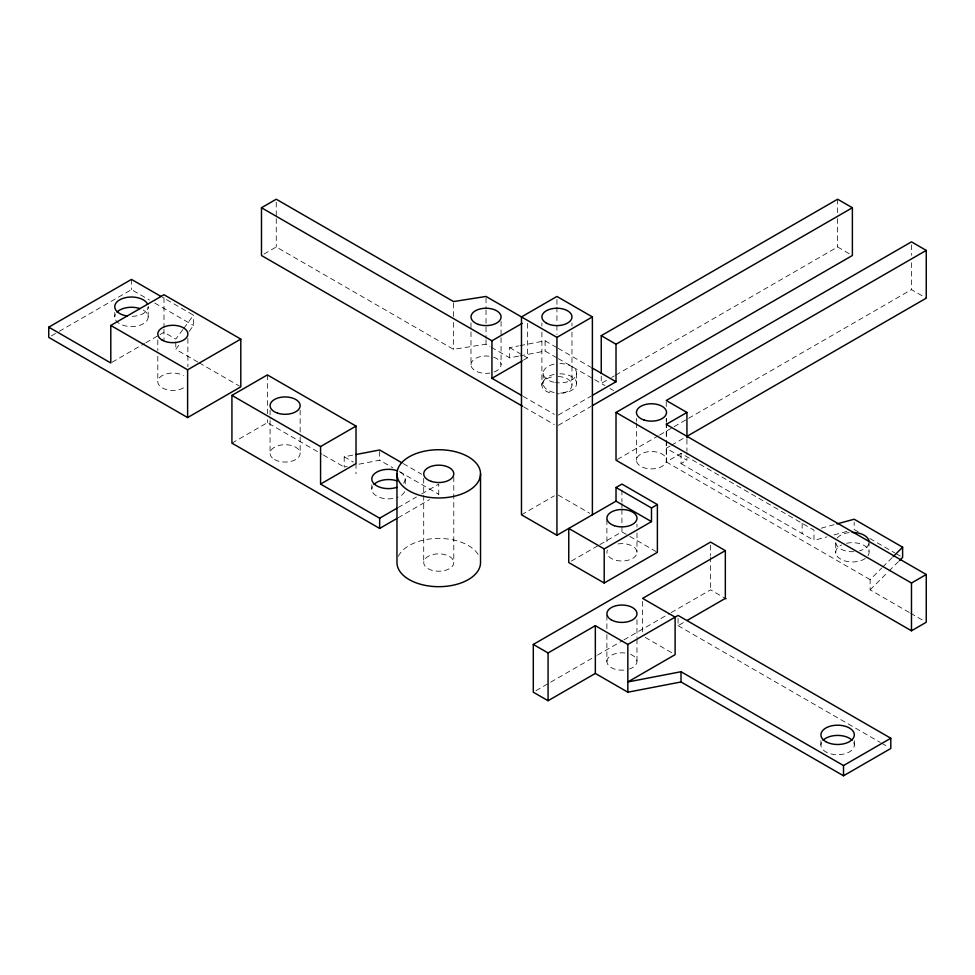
<?xml version="1.0" encoding="UTF-8"?>
<svg xmlns="http://www.w3.org/2000/svg" width="975" height="975" viewBox="0 0 975 975"><rect width="100%" height="100%" fill="white"/><g stroke="black" fill="none" stroke-linecap="round" stroke-linejoin="round"><path stroke-width="0.73" stroke-dasharray="4.88 3.66" d="M182.886 329.55L175.793 339.093L163.983 332.268L160.083 334.523M183.775 328.356L193.525 315.217L162.496 297.302M197.901 362.091L175.793 349.33L180.229 343.358M189.089 331.415L193.525 325.455L193.525 315.217M909.273 612.458L870.114 589.851L870.114 579.613L881.644 568.108M882.692 567.072L892.125 557.663M870.114 589.851L887.932 572.069M888.981 571.033L898.426 561.624M51.37 335.875L57.939 332.085M59.256 331.329L131.479 289.624L149.577 300.081M263.945 254.097L276.254 246.98L453.521 349.33L486.025 344.212L489.962 346.491M112.088 362.225L144.519 343.505M145.823 342.761L158.791 335.266M231.928 443.15L267.382 422.675L322.067 454.253M523.441 360.128L527.39 357.862L527.39 323.334M606.499 380.421L601.246 383.443L601.246 376.131M611.752 377.386L614.384 375.862M615.7 375.107L837.61 246.98L849.92 254.097M398.044 507.585L416.423 496.982M421.675 493.947L438.75 484.087L438.75 494.325L436.13 495.836M558.248 415.094L591.069 396.143M398.044 517.822L429.561 499.627M558.248 425.332L591.069 406.38M521.479 514.788L554.3 495.836M617.346 459.444L658.235 435.837M659.551 435.082L672.738 427.464M674.054 426.697L687.253 419.092M688.569 418.324L911.479 289.624L926.25 298.155M670.191 445.989L666.254 448.268L686.936 460.212L686.936 452.741M671.507 445.234L684.633 437.653M666.254 440.81L666.254 461.918L681.025 453.387L813.979 530.144L813.979 540.382L826.898 536.872M681.025 453.387L681.025 463.625L686.936 460.212M571.35 561.052L598.589 545.33M599.881 544.586L621.928 531.85L628.497 535.641M535.921 690.678L596.322 655.809M597.638 655.042L622.586 640.648M623.903 639.88L669.862 613.348M671.178 612.592L710.568 589.851L725.339 598.382M678.064 618.357L678.064 625.67L684.633 621.879M821.157 528.194L835.502 524.294M834.064 534.922L846.983 531.412M518.517 356.155L509.657 357.862L509.657 347.624L518.517 345.918M520.004 345.638L545.11 340.799L556.859 347.587M520.004 355.875L545.11 351.037L556.859 357.825M347.161 466.464L344.199 467.025L344.199 456.8L354.547 454.801M358.983 464.185L379.665 460.212L392.791 467.793M558.163 348.343L590.801 367.185M558.163 358.568L593.422 378.922M594.726 379.677L604.939 385.576M609.862 388.428L613.555 390.561M858.085 531.728L854.161 529.462L854.161 522.149M869.871 538.541L894.757 552.898M896.062 553.654L901.302 556.676M509.657 347.624L527.39 357.862M491.278 347.246L509.657 357.862M681.025 463.625L813.979 540.382M666.254 461.918L870.114 579.613M910.589 613.214L923.642 620.746M523.136 396.337L554.336 414.351M523.953 407.05L554.3 424.564M558.248 495.081L589.765 513.277M629.813 536.396L657.382 552.325M154.745 303.067L193.525 325.455M403.297 463.625L421.675 474.228M678.064 625.67L880.291 742.426M881.607 743.182L888.164 746.972M399.36 471.583L438.75 494.325M199.192 362.846L239.497 386.112M344.199 456.8L353.401 462.101M645.218 637.406L672.518 653.165M323.371 455.008L344.199 467.025M911.479 244.847L911.479 255.304M911.479 262.762L911.479 289.624M869.017 541.162L869.017 551.399M854.332 740.683L854.332 745.071M837.61 199.217L837.61 212.66M837.61 218.619L837.61 246.98M835.746 543.014L835.746 553.239M820.901 740.683L820.901 745.071M802.157 523.319L802.157 533.557M710.568 545.074L710.568 555.518M710.568 557.005L710.568 589.851M686.936 439.311L686.936 451.254M666.522 418.421L666.522 421.395M666.522 422.894L666.522 439.311M666.522 440.81L666.522 460.212A15.039 8.69 0 0 1 643.951 467.732A15.039 8.69 0 0 1 643.951 452.692A15.039 8.69 0 0 1 666.522 460.212M666.254 401.992L666.254 406.477M666.254 418.421L666.254 421.395M666.254 422.894L666.254 439.396M642.61 601.38L642.61 632.897M636.98 524.136L636.98 527.109M636.98 533.033L636.98 552.325M636.98 619.698L636.98 637.613M636.98 639.1L636.98 661.489M636.431 418.421L636.431 421.395M636.431 422.894L636.431 460.212M621.928 490.059L621.928 502.003M621.928 503.49L621.928 507.975M621.928 509.462L621.928 531.85M606.889 519.687L606.889 544.903M606.889 615.225L606.889 628.656M606.889 634.628L606.889 661.489A15.039 8.69 0 0 0 625.828 669.874M576.603 373.218L576.603 383.443A16.709 9.652 0 0 1 559.882 393.096M571.972 322.981L571.972 326.016M571.972 332.085L571.972 385.149M556.932 299.496L556.932 305.577M556.932 307.101L556.932 323.846M556.932 325.37L556.932 334.498M545.11 340.799L545.11 351.037M543.173 373.218L543.173 383.443M541.893 322.981L541.893 326.016M541.893 332.085L541.893 385.149A15.039 8.69 0 0 0 553.044 393.534M501.065 321.397L501.065 336.326M501.065 337.813L501.065 364.687M486.025 297.948L486.025 308.392M486.025 309.879L486.025 338.24M486.025 339.739L486.025 344.212M470.986 322.896L470.986 330.354M470.986 331.841L470.986 364.687A15.039 8.69 0 0 0 489.913 373.072M453.789 476.86L453.789 562.551A15.039 8.69 0 0 1 431.23 570.07A15.039 8.69 0 0 1 431.23 555.031A15.039 8.69 0 0 1 453.789 562.551M453.521 303.067L453.521 316.497M453.521 322.469L453.521 349.33M423.711 478.359L423.711 562.551M405.234 478.969L405.234 484.819M379.665 451.437L379.665 460.212M371.804 484.819L371.804 489.206M356.021 463.625L356.021 473.85M300.154 410.097L300.154 435.472M300.154 436.971L300.154 453.387M276.254 202.203L276.254 217.132M276.254 218.619L276.254 246.98M270.075 410.097L270.075 419.055M270.075 420.542L270.075 453.387M267.382 374.912L267.382 413.729M267.382 419.701L267.382 422.675M187.882 338.459L187.882 366.819M175.793 342.018L175.793 349.33M163.983 297.753L163.983 327.771M163.983 329.27L163.983 341.043M157.804 339.946L157.804 350.403M157.804 356.362L157.804 381.737M148.188 316.924L148.188 306.686A16.709 9.652 0 0 1 131.479 316.339M131.479 279.398L131.479 289.624M114.77 312.536L114.77 316.924M559.882 363.565A16.709 9.652 0 0 1 576.457 374.473A16.709 9.652 0 0 1 555.555 382.529M554.178 382.285A16.709 9.652 0 0 1 543.185 372.791A16.709 9.652 0 0 1 555.555 363.894M493.545 357.167A15.039 8.69 0 0 1 493.545 372.206M470.986 364.687A15.039 8.69 0 0 1 489.913 356.289M559.882 373.803A16.709 9.652 0 0 1 576.603 383.443M554.178 392.511A16.709 9.652 0 0 1 543.185 383.029A16.709 9.652 0 0 1 555.555 374.132M404.662 491.705A16.709 9.652 0 0 1 396.874 497.567M392.852 498.53A16.709 9.652 0 0 1 372.377 486.708M400.335 472.144A16.709 9.652 0 0 1 402.992 483.795M846.532 543.282A16.709 9.652 0 0 1 864.618 545.744A16.709 9.652 0 0 1 867.592 556.323M865.276 558.456A16.709 9.652 0 0 1 841.754 559.76L838.78 557.919A16.709 9.652 0 0 1 841.535 544.976M868.871 543.684A16.709 9.652 0 0 1 859.572 550.802M853.978 551.692A16.709 9.652 0 0 1 841.754 549.534L838.78 547.682A16.709 9.652 0 0 1 835.904 540.491M837.184 538.078A16.709 9.652 0 0 1 849.347 532.594M398.385 556.311A41.779 24.119 0 0 1 438.75 538.432A41.779 24.119 0 0 1 479.115 556.311M143.301 310.099A16.709 9.652 0 0 1 135.805 326.247A16.709 9.652 0 0 1 115.33 314.425M183.483 387.879A15.039 8.69 0 0 1 162.203 387.879A15.039 8.69 0 0 1 162.203 375.594A15.039 8.69 0 0 1 183.483 375.594M558.236 376.496A15.039 8.69 0 0 1 571.959 385.527A15.039 8.69 0 0 1 556.932 393.839M541.893 385.149A15.039 8.69 0 0 1 553.044 376.764M618.04 543.928A15.039 8.69 0 0 1 636.919 551.558A15.039 8.69 0 0 1 620.624 560.966A15.039 8.69 0 0 1 607.401 550.071M853.759 742.572A16.709 9.652 0 0 1 837.61 754.723A16.709 9.652 0 0 1 821.474 742.572M630.557 654.371A15.039 8.69 0 0 1 629.448 669.008M606.889 661.489A15.039 8.69 0 0 1 625.828 653.104M274.475 459.53A15.039 8.69 0 0 0 299.642 455.63A15.039 8.69 0 0 0 281.214 444.99A15.039 8.69 0 0 0 274.475 459.53"/><path stroke-width="1.46" d="M893.173 556.615L902.618 547.207L854.161 519.224L836.94 523.904M899.474 560.576L902.618 557.432L902.618 547.207M48.75 327.161L110.797 362.98L110.797 325.455L163.983 294.743L240.801 339.093L240.801 386.856L187.614 417.568L48.75 337.387L48.75 327.161L131.479 279.398L161.204 296.558M522.637 406.295L261.483 255.511L261.483 207.748L276.254 199.217L453.521 301.567L486.025 296.449L556.932 337.387L592.386 316.924L592.386 514.788M110.797 325.455L187.614 369.805L240.801 339.093M231.928 395.387L267.382 374.912L356.021 426.087L356.021 463.625L320.568 484.087L320.568 446.562L231.928 395.387L231.928 443.15L379.665 528.438L396.727 518.578M261.483 207.748L491.936 340.799L522.137 323.359M320.568 446.562L356.021 426.087M491.936 340.799L491.936 378.324L522.137 360.896M601.246 373.218L601.246 335.68L837.61 199.217L852.382 207.748L852.382 255.511L592.386 405.624M601.246 335.68L616.017 344.212L852.382 207.748M320.568 484.087L379.665 518.2L396.727 508.353M592.386 395.387L616.017 381.737L616.017 344.212M686.936 437.824L686.936 412.449L666.254 424.381L926.25 574.494L926.25 622.257L911.479 630.788L616.017 460.212L616.017 412.449L911.479 241.861L926.25 250.392L926.25 298.155L687.265 436.142M926.25 250.392L666.254 400.506L686.936 412.449M616.017 487.5L621.928 484.087L657.382 504.562L657.382 552.325L604.207 583.026L568.754 562.551L568.754 528.438L604.207 548.913L651.483 521.613L651.483 507.975L616.017 487.5L616.017 501.15L556.932 535.263L521.479 514.788L521.479 316.924L556.932 296.449L592.386 316.924M651.483 507.975L657.382 504.562M533.301 644.438L548.072 652.957L595.335 625.67L627.839 644.438L678.064 615.432L890.797 738.246L890.797 748.483L843.521 775.783L681.025 681.964L627.839 692.201L595.335 673.432L548.072 700.72L533.301 692.201L533.301 644.438L710.568 542.088L725.339 550.619L725.339 598.382L687.265 620.368M725.339 550.619L642.61 598.382L675.114 617.138L675.114 654.664L627.839 681.964L681.025 671.726L843.521 765.546L890.797 738.246M616.017 412.449L911.479 583.026L926.25 574.494M356.021 454.521L379.665 449.975L401.98 462.857M592.117 367.941L616.017 381.737M491.936 378.324L521.832 395.594M616.017 501.15L651.483 521.613M725.339 598.382L726.009 598.76M911.479 583.026L911.479 630.788M843.521 765.546L843.521 775.783M681.025 671.726L681.025 681.964M627.839 644.438L627.839 692.201M604.207 548.913L604.207 583.026M595.335 625.67L595.335 673.432M556.932 337.387L556.932 535.263M548.072 652.957L548.072 700.72M480.529 473.85A41.779 24.119 0 0 1 417.861 494.739A41.779 24.119 0 0 1 417.861 452.961A41.779 24.119 0 0 1 480.529 473.85L480.529 562.551A41.779 24.119 0 0 1 438.75 586.682A41.779 24.119 0 0 1 396.971 562.551L396.971 473.85M379.665 518.2L379.665 528.438M187.614 369.805L187.614 417.568M374.047 484.38A16.709 9.652 0 0 1 396.874 480.846M396.874 487.329A16.709 9.652 0 0 1 371.804 478.969A16.709 9.652 0 0 1 396.874 470.62M852.235 532.435A16.709 9.652 0 0 1 869.017 541.162M127.152 316.01A16.709 9.652 0 0 1 119.657 299.861A16.709 9.652 0 0 1 147.627 304.188M117 312.097A16.709 9.652 0 0 1 139.839 308.563M823.144 740.244A16.709 9.652 0 0 1 852.089 740.244M478.506 324.443A15.039 8.69 0 0 0 501.065 316.924A15.039 8.69 0 0 0 478.506 309.404A15.039 8.69 0 0 0 478.506 324.443M277.595 413.144A15.039 8.69 0 0 0 300.154 405.624A15.039 8.69 0 0 0 277.595 398.105A15.039 8.69 0 0 0 277.595 413.144M643.951 419.969A15.039 8.69 0 0 0 666.522 412.449A15.039 8.69 0 0 0 643.951 404.93A15.039 8.69 0 0 0 643.951 419.969M431.23 481.37A15.039 8.69 0 0 0 453.789 473.85A15.039 8.69 0 0 0 431.23 466.33A15.039 8.69 0 0 0 431.23 481.37M162.203 340.117A15.039 8.69 0 0 0 187.371 336.229A15.039 8.69 0 0 0 168.943 325.589A15.039 8.69 0 0 0 162.203 340.117M546.293 323.054A15.039 8.69 0 0 0 571.46 319.166A15.039 8.69 0 0 0 553.044 308.527A15.039 8.69 0 0 0 546.293 323.054M614.408 525.72A15.039 8.69 0 0 0 636.98 518.2A15.039 8.69 0 0 0 614.408 510.681A15.039 8.69 0 0 0 614.408 525.72M611.301 619.868A15.039 8.69 0 0 0 636.456 615.981A15.039 8.69 0 0 0 618.04 605.341A15.039 8.69 0 0 0 611.301 619.868M825.801 741.658A16.709 9.652 0 0 0 853.759 737.332A16.709 9.652 0 0 0 833.284 725.522A16.709 9.652 0 0 0 825.801 741.658"/></g></svg>
